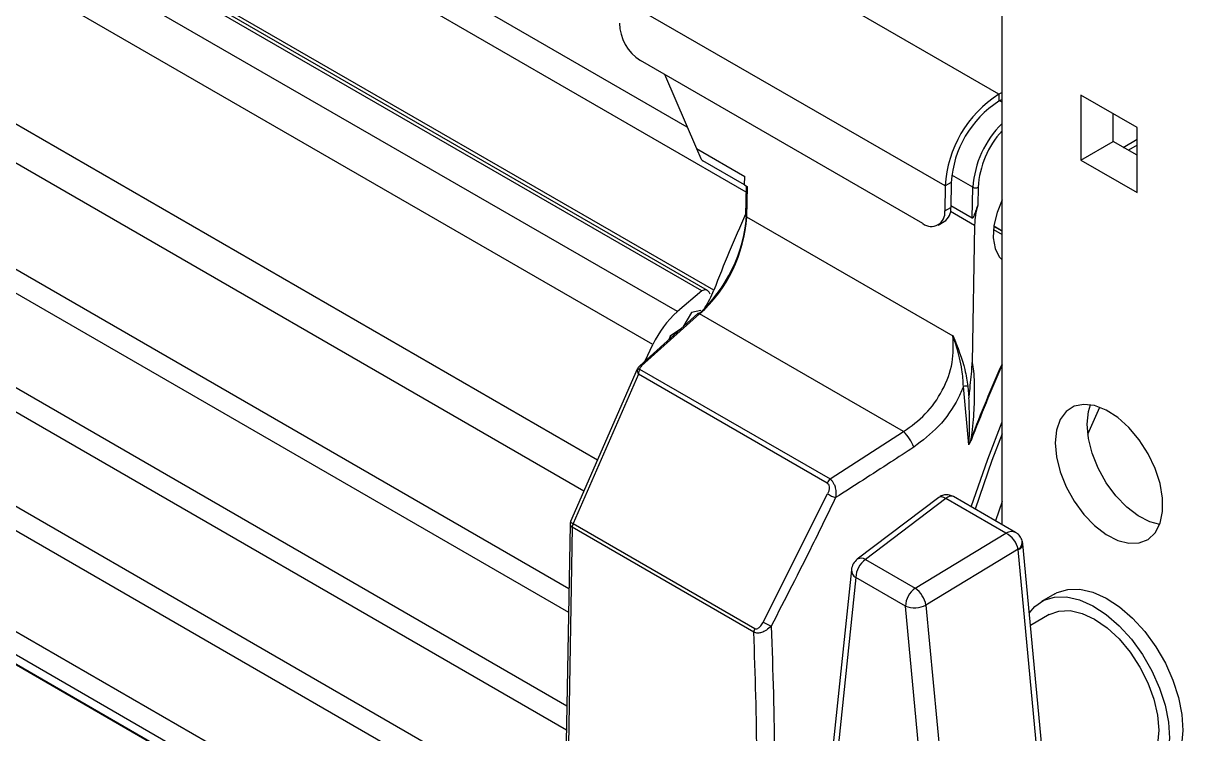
# Model space of a CAD drawing. Extents: x 7 to 135, y 3 to 97.
# Drawn here: x 91.245 to 96.034, y 9.412 to 12.347 of the extents above; entities that cross this region are included whole.
import ezdxf

# ---------------------------------------------------------------- set-up
doc = ezdxf.new("R2010")
doc.units = 0
doc.header["$MEASUREMENT"] = 0
doc.layers.add('OBJECT', color=7, linetype='CONTINUOUS')

msp = doc.modelspace()

# ---------------------------------------------------------------- linework, layer by layer
at = {"layer": 'OBJECT'}
for p, q in [((93.9875, 11.9185), (88.244, 15.2342)), ((95.2877, 10.2761), (95.2877, 15.1744)), ((94.2302, 11.65), (88.2164, 15.1217)), ((94.0478, 11.2415), (88.5319, 14.4258)), ((94.0717, 11.2432), (88.5368, 14.4384)), ((94.0972, 11.2442), (88.5418, 14.4513)), ((93.9472, 11.1561), (88.441, 14.3348)), ((93.8455, 11.0199), (88.3393, 14.1985)), ((93.5608, 10.4143), (87.4164, 13.9614)), ((93.617, 10.5429), (87.965, 13.8057)), ((93.4988, 10.0115), (88.0807, 13.1394)), ((88.0505, 13.0582), (93.4972, 9.9139)), ((95.2747, 12.0542), (93.9312, 12.8298)), ((93.4905, 9.5264), (88.0807, 12.6494)), ((88.0505, 12.5683), (93.4889, 9.4288)), ((95.0528, 11.6757), (93.7093, 12.4513)), ((94.9609, 11.5199), (93.7942, 12.1934)), ((93.4799, 9.0426), (88.0807, 12.1595)), ((93.8931, 12.1363), (94.026, 11.8295)), ((88.0505, 12.0784), (93.4812, 8.9433)), ((95.2747, 12.0542), (95.2746, 12.0248)), ((95.2877, 12.0323), (95.2746, 12.0248)), ((95.2877, 12.0617), (95.2747, 12.0542)), ((95.2877, 12.0206), (95.2775, 12.0264)), ((95.8456, 11.9161), (95.6136, 12.05)), ((95.6136, 12.05), (95.6136, 11.7822)), ((95.7466, 11.8589), (95.7466, 11.9732)), ((95.8456, 11.6483), (95.8456, 11.9161)), ((95.6136, 11.7822), (95.7466, 11.8589)), ((95.8456, 11.8017), (95.7466, 11.8589)), ((95.7887, 11.8346), (95.8456, 11.8684)), ((95.8456, 11.8437), (95.8098, 11.8224)), ((94.026, 11.8295), (94.2251, 11.7146)), ((94.0262, 11.8294), (94.0436, 11.7889)), ((94.2245, 11.6791), (94.0522, 11.7786)), ((95.6136, 11.7822), (95.8456, 11.6483)), ((94.2245, 11.6791), (94.2251, 11.7146)), ((95.0783, 11.6898), (95.0528, 11.6757)), ((95.0783, 11.6898), (95.0765, 11.586)), ((95.1675, 11.6697), (95.0804, 11.72)), ((93.4867, 8.5218), (88.0808, 11.6426)), ((94.2245, 11.6791), (94.2351, 11.673)), ((94.2306, 11.6756), (94.2285, 11.5538)), ((94.2351, 11.673), (94.2329, 11.5477)), ((95.0528, 11.6757), (95.051, 11.5719)), ((95.165, 11.5425), (95.1675, 11.6697)), ((95.1887, 11.6695), (95.1872, 11.5956)), ((95.165, 11.5425), (95.0766, 11.5935)), ((94.2329, 11.5477), (95.0852, 11.0557)), ((95.051, 11.5719), (95.0765, 11.586)), ((95.0752, 11.571), (95.1742, 11.5138)), ((93.5924, 8.3647), (88.1249, 11.521)), ((95.0233, 11.5136), (95.0487, 11.5277)), ((95.1742, 11.5138), (95.1645, 10.9464)), ((95.2877, 11.4888), (95.2538, 11.5084)), ((95.2877, 11.4888), (95.2538, 11.5083)), ((95.2523, 11.4952), (95.2877, 11.4748)), ((93.6585, 8.2886), (88.2463, 11.413)), ((88.2603, 11.4029), (93.6621, 8.2845)), ((94.0478, 11.2415), (93.9472, 11.1561)), ((94.044, 11.1609), (94.0051, 11.1519)), ((94.0315, 11.1476), (93.7919, 10.9326)), ((94.0386, 11.1466), (93.7991, 10.9316)), ((94.0051, 11.1519), (93.9687, 11.0913)), ((94.881, 10.6603), (94.0386, 11.1466)), ((93.9637, 11.0867), (93.9163, 11.0544)), ((93.814, 10.9525), (93.8455, 11.0199)), ((93.9163, 11.0544), (93.9117, 11.0401)), ((93.9214, 11.0488), (93.9156, 11.0521)), ((93.781, 10.918), (93.5059, 10.2887)), ((93.7858, 10.898), (93.5158, 10.2803)), ((94.5654, 10.4479), (93.7858, 10.898)), ((93.7908, 10.9187), (94.5773, 10.4647)), ((95.1503, 10.6064), (95.1283, 10.8468)), ((95.1469, 10.8472), (95.1513, 10.8004)), ((95.6425, 10.6496), (95.6915, 10.7609)), ((94.5773, 10.4647), (94.881, 10.6603)), ((95.1599, 10.6309), (95.1599, 10.6276)), ((95.1599, 10.6276), (95.1603, 10.6241)), ((94.3014, 9.8737), (94.5672, 10.4031)), ((95.0261, 10.3882), (94.6899, 10.133)), ((95.0561, 10.384), (94.7239, 10.1318)), ((95.304, 10.2408), (95.0561, 10.384)), ((95.3434, 10.2439), (95.0869, 10.392)), ((95.2877, 10.3718), (95.2612, 10.2913)), ((93.5034, 10.2772), (93.488, 9.3775)), ((93.5122, 10.265), (93.4968, 9.3651)), ((94.2624, 9.8318), (93.5122, 10.265)), ((93.5158, 10.2803), (94.2661, 9.8471)), ((94.9291, 10.0133), (95.304, 10.2408)), ((95.3545, 10.1745), (94.9737, 9.9434)), ((95.4459, 9.1967), (95.3547, 10.1732)), ((95.4558, 9.3172), (95.3737, 10.1971)), ((94.7239, 10.1318), (94.9291, 10.0133)), ((94.6656, 10.0897), (94.5779, 9.2514)), ((94.6835, 10.0577), (94.5958, 9.2194)), ((94.8888, 9.9392), (94.6835, 10.0577)), ((95.5065, 9.9902), (95.4513, 9.9583)), ((94.9765, 8.9997), (94.8888, 9.9392)), ((94.9737, 9.9434), (95.0614, 9.0039)), ((95.4825, 9.9042), (95.4052, 9.8595))]:
    msp.add_line(p, q, dxfattribs=at)
at = {"layer": 'OBJECT', "flags": 128}
for points in [[(95.2877, 11.6177), (95.2671, 11.566), (95.2543, 11.5117), (95.2516, 11.4611), (95.2591, 11.417), (95.2765, 11.3821), (95.2877, 11.3696)], [(94.0815, 11.2276), (94.0786, 11.2359), (94.0711, 11.2435), (94.0603, 11.2455), (94.0478, 11.2415)], [(93.7914, 10.9319), (93.7915, 10.9322), (93.7919, 10.9326)], [(93.7801, 10.9139), (93.7809, 10.9149), (93.781, 10.9149)], [(95.5069, 10.6141), (95.5121, 10.5558), (95.5275, 10.4942), (95.5523, 10.4322), (95.5854, 10.3727), (95.6253, 10.3185), (95.67, 10.2721), (95.7175, 10.2356), (95.7656, 10.2109), (95.812, 10.199), (95.8546, 10.2004), (95.8913, 10.2153), (95.9205, 10.2427), (95.9407, 10.2815), (95.951, 10.3299), (95.951, 10.3855), (95.9407, 10.4458), (95.9205, 10.5079), (95.8913, 10.569), (95.8546, 10.6262), (95.812, 10.6768), (95.7656, 10.7185), (95.7175, 10.7493), (95.67, 10.7677), (95.6253, 10.773), (95.5854, 10.7648), (95.5523, 10.7435), (95.5275, 10.7102), (95.5121, 10.6664), (95.5069, 10.6141)], [(95.6398, 10.6908), (95.645, 10.7431), (95.6533, 10.7712)], [(95.1609, 10.3492), (95.2285, 10.5465), (95.2877, 10.7012)], [(95.9389, 10.2765), (95.8986, 10.2876), (95.8505, 10.3124), (95.803, 10.3488), (95.7582, 10.3952), (95.7183, 10.4494), (95.6852, 10.5089), (95.6604, 10.5709), (95.645, 10.6325), (95.6398, 10.6908)], [(95.2877, 10.6515), (95.2457, 10.5404), (95.1771, 10.3399)], [(95.4004, 9.9103), (95.4235, 9.9376), (95.4608, 9.9634), (95.5049, 9.9769), (95.5543, 9.9776), (95.6074, 9.9655), (95.6625, 9.941), (95.7178, 9.9048), (95.7716, 9.8582), (95.8221, 9.8027), (95.8678, 9.74), (95.9071, 9.6721), (95.9388, 9.6012), (95.9618, 9.5297), (95.9755, 9.4597), (95.9793, 9.3936), (95.9732, 9.3335), (95.9574, 9.2812), (95.9323, 9.2386), (95.8988, 9.2069), (95.8579, 9.1872), (95.811, 9.1801), (95.7596, 9.1858), (95.7448, 9.1896)], [(95.5065, 9.9902), (95.516, 9.9952), (95.5601, 10.0087), (95.6094, 10.0094), (95.6625, 9.9973), (95.7176, 9.9728), (95.773, 9.9367), (95.8268, 9.8901), (95.8773, 9.8345), (95.923, 9.7718), (95.9623, 9.7039), (95.9939, 9.6331), (96.017, 9.5615), (96.0306, 9.4916), (96.0345, 9.4255), (96.0284, 9.3653), (96.0125, 9.3131), (95.9875, 9.2704), (95.954, 9.2387), (95.9439, 9.2324)], [(95.4825, 9.9042), (95.5227, 9.9191), (95.5686, 9.9209), (95.6183, 9.9096), (95.67, 9.8857), (95.7218, 9.8499), (95.7715, 9.8038), (95.8173, 9.749), (95.8575, 9.6877), (95.8905, 9.6223), (95.915, 9.5552), (95.9301, 9.4891), (95.9352, 9.4264), (95.9301, 9.3696), (95.915, 9.3208), (95.8905, 9.2821), (95.8575, 9.2547), (95.8575, 9.2547)]]:
    msp.add_lwpolyline(points, dxfattribs=at)
at = {"layer": 'OBJECT'}
for centre, radius, start, end in [((93.8963, 12.3522), 0.1889, 181.4387, 237.2486), ((95.5342, 11.6478), 0.4822, 122.569, 176.689), ((95.5043, 11.6651), 0.4268, 122.569, 176.689), ((95.5785, 11.6417), 0.412, 134.9062, 176.0929), ((95.5694, 11.6457), 0.3814, 137.6052, 176.4224), ((95.1783, 11.6906), 0.0235, 242.4453, 296.0408), ((95.4923, 11.5052), 0.3181, 163.4978, 178.4477), ((93.6199, 11.5991), 0.6143, 311.9906, 356.3227), ((93.6435, 11.5856), 0.5907, 311.9906, 356.3227), ((99.7887, 9.0497), 6.0999, 155.71325, 158.91385), ((94.2358, 11.5544), 0.00732, 184.5687, 246.6528), ((94.9956, 11.5639), 0.056, 231.7443, 8.2468), ((95.015, 11.5795), 0.0618, 303.0061, 6.0232), ((93.6988, 11.3985), 0.4272, 327.8875, 338.8308), ((94.2143, 10.8505), 0.4059, 131.1642, 155.3411), ((94.0343, 11.1416), 0.00662, 48.8903, 115.3195), ((93.7947, 10.9266), 0.00662, 48.8903, 115.3195), ((100.5293, 8.5898), 5.7442, 155.85385, 159.18715), ((100.5166, 8.5957), 5.7275, 155.9148, 159.2581), ((93.791, 10.9036), 0.0151, 90.5025, 131.4595), ((95.1381, 10.8213), 0.0274, 71.2536, 110.8674), ((94.7526, 10.5285), 0.184, 21.6254, 45.7407), ((100.3916, 8.644), 5.5951, 159.2364, 159.3223), ((94.6107, 10.4283), 0.0494, 132.5983, 156.6367), ((94.6456, 10.5258), 0.1455, 237.4116, 251.8567), ((93.5334, 10.2767), 0.03, 156.3877, 179.0203), ((93.518, 10.2784), 0.0146, 184.5687, 246.6528), ((93.5219, 10.2975), 0.0182, 208.5979, 250.4261), ((93.5529, 10.2634), 0.0407, 155.5344, 177.8088), ((95.3384, 10.2037), 0.0333, 298.816, 9.8945), ((95.3471, 10.1987), 0.0266, 286.6499, 356.4983), ((94.7277, 10.0832), 0.0625, 127.2002, 174.0272), ((94.7805, 10.0529), 0.0971, 125.6892, 177.1989), ((94.706, 10.1047), 0.0325, 56.559, 119.502), ((94.7019, 10.089), 0.0363, 178.9139, 239.6856), ((94.9858, 9.9345), 0.0971, 125.6892, 177.1989), ((94.8625, 9.9217), 0.1133, 11.0456, 53.9875), ((94.9263, 10.0404), 0.1079, 249.6361, 296.0395), ((94.3762, 9.9803), 0.1302, 234.9215, 251.1623), ((94.3032, 9.8303), 0.0407, 155.5344, 177.8088)]:
    msp.add_arc(centre, radius, start, end, dxfattribs=at)
for centre, major_axis, ratio, start_param, end_param in [((94.0524, 11.791), (-0.0072, 0.0131), 0.590354, 1.408224, 2.368156), ((93.8097, 10.9255), (0.0179, 0.0122), 0.526342, 1.8188, 2.683046), ((93.8125, 10.9153), (0.0324, 0.0019), 0.533376, 2.877332, 3.117342), ((93.8034, 10.8944), (-0.0214, 0.0248), 0.372378, 0.416948, 1.123498), ((93.8034, 10.8944), (-0.0008, 0.0335), 0.526112, 0.744406, 1.450957), ((95.0599, 10.3354), (0.0254, 0.0574), 0.506157, 6.228841, 7.101425), ((95.0599, 10.3354), (-0.0325, 0.0537), 0.485137, 5.47967, 6.33384), ((95.3079, 10.1922), (0.0384, 0.0497), 0.6374, 0.087579, 0.958572), ((95.3079, 10.1922), (-0.0386, 0.0495), 0.561473, 3.966083, 5.418022), ((95.349, 10.1704), (0.00344, 0.00667), 0.68298, 5.465482, 5.671606)]:
    msp.add_ellipse(centre, major_axis=major_axis, ratio=ratio, start_param=start_param, end_param=end_param, dxfattribs=at)
for points, knots in [([(95.1872, 11.5956), (95.1844, 11.5867), (95.1803, 11.5741), (95.1751, 11.5605), (95.1723, 11.5536), (95.1703, 11.5492), (95.169, 11.5463), (95.1679, 11.5445), (95.1671, 11.5433), (95.1663, 11.5426), (95.1657, 11.5423), (95.1653, 11.5423), (95.1651, 11.5424), (95.165, 11.5425)], [0, 0, 0, 0, 0.434627, 0.617752, 0.742518, 0.826811, 0.883654, 0.922133, 0.948432, 0.975445, 0.986317, 0.99524, 1, 1, 1, 1]), ([(94.881, 10.6603), (94.9122, 10.6829), (94.9756, 10.729), (95.0463, 10.8302), (95.0887, 10.9447), (95.0863, 11.0191), (95.0852, 11.0557)], [0, 0, 0, 0, 0.2437889, 0.4949006, 0.751327, 1, 1, 1, 1]), ([(95.0852, 11.0557), (95.0853, 11.0555), (95.1041, 11.0094), (95.1324, 10.9383), (95.1432, 10.8702), (95.1469, 10.8472)], [0, 0, 0, 0, 0.003346, 0.662845, 1, 1, 1, 1]), ([(95.1283, 10.8468), (95.1269, 10.8696), (95.1246, 10.9084), (95.1096, 10.9787), (95.0957, 11.0254), (95.0853, 11.0555), (95.0852, 11.0557)], [0, 0, 0, 0, 0.330348, 0.563666, 0.996531, 1, 1, 1, 1]), ([(93.7914, 10.9319), (93.7884, 10.929), (93.783, 10.9236), (93.7816, 10.9177), (93.781, 10.9149)], [0, 0, 0, 0, 0.532255, 1, 1, 1, 1]), ([(95.1513, 10.8004), (95.1514, 10.8009), (95.1523, 10.81), (95.1565, 10.8504), (95.1623, 10.8977), (95.1642, 10.9383), (95.1645, 10.9464)], [0, 0, 0, 0, 0.008584, 0.189393, 0.837829, 1, 1, 1, 1]), ([(95.1645, 10.9464), (95.1664, 10.9343), (95.1729, 10.8921), (95.1741, 10.8127), (95.1703, 10.7271), (95.1649, 10.6681), (95.1607, 10.6393), (95.1586, 10.6272), (95.1573, 10.6213), (95.1569, 10.6197)], [0, 0, 0, 0, 0.123872, 0.430742, 0.737897, 0.896859, 0.950931, 0.986206, 1, 1, 1, 1]), ([(95.1283, 10.8468), (95.1212, 10.8305), (95.0957, 10.7717), (95.0307, 10.6781), (94.9589, 10.6233), (94.9237, 10.5963)], [0, 0, 0, 0, 0.164053, 0.589161, 1, 1, 1, 1]), ([(95.1503, 10.6064), (95.1504, 10.6076), (95.1509, 10.6108), (95.1515, 10.6167), (95.1522, 10.6254), (95.1528, 10.6384), (95.1537, 10.6669), (95.1538, 10.7219), (95.1523, 10.7701), (95.1513, 10.8004)], [0, 0, 0, 0, 0.0180916, 0.0462875, 0.0877031, 0.148913, 0.2433934, 0.5227367, 1, 1, 1, 1]), ([(94.9237, 10.5963), (94.8915, 10.5754), (94.7841, 10.5054), (94.676, 10.4361), (94.6003, 10.3875)], [0, 0, 0, 0, 0.299277, 1, 1, 1, 1]), ([(95.1569, 10.6197), (95.1553, 10.6158), (95.1535, 10.6113), (95.1508, 10.6071), (95.1503, 10.6065), (95.1503, 10.6064)], [0, 0, 0, 0, 0.856884, 0.971724, 1, 1, 1, 1]), ([(95.1599, 10.6309), (95.1599, 10.6302), (95.1599, 10.628), (95.1601, 10.6257), (95.1603, 10.6241)], [0, 0, 0, 0, 0.319945, 1, 1, 1, 1]), ([(94.5654, 10.4479), (94.5658, 10.4476), (94.5679, 10.4464), (94.5709, 10.4429), (94.5735, 10.4364), (94.5743, 10.4267), (94.5723, 10.4149), (94.5689, 10.407), (94.5672, 10.4031)], [0, 0, 0, 0, 0.03751, 0.176038, 0.303573, 0.484244, 0.750671, 1, 1, 1, 1]), ([(94.5773, 10.4647), (94.5781, 10.4641), (94.5803, 10.4624), (94.5839, 10.4588), (94.5876, 10.4542), (94.5909, 10.4491), (94.594, 10.4432), (94.5968, 10.4362), (94.5994, 10.4274), (94.6012, 10.4172), (94.6019, 10.4066), (94.6016, 10.3966), (94.6007, 10.3905), (94.6003, 10.3875)], [0, 0, 0, 0, 0.0422023, 0.1203838, 0.2000495, 0.2701952, 0.3413552, 0.4339712, 0.528624, 0.6526189, 0.7804072, 0.8892501, 1, 1, 1, 1]), ([(95.0868, 10.3917), (95.0815, 10.3943), (95.0702, 10.3997), (95.0508, 10.3996), (95.0353, 10.395), (95.0283, 10.3892), (95.0262, 10.3876)], [0, 0, 0, 0, 0.269404, 0.577531, 0.877312, 1, 1, 1, 1]), ([(94.6003, 10.3875), (94.5684, 10.3218), (94.4817, 10.1436), (94.3913, 9.968), (94.3342, 9.857)], [0, 0, 0, 0, 0.3684592, 1, 1, 1, 1]), ([(95.3713, 10.2093), (95.3684, 10.2159), (95.3631, 10.2279), (95.3521, 10.239), (95.3449, 10.2425), (95.343, 10.2435)], [0, 0, 0, 0, 0.476313, 0.856218, 1, 1, 1, 1]), ([(95.3737, 10.1971), (95.3736, 10.1981), (95.3731, 10.2022), (95.3721, 10.2062), (95.3713, 10.2093)], [0, 0, 0, 0, 0.238069, 1, 1, 1, 1]), ([(94.2661, 9.8471), (94.2675, 9.8465), (94.2703, 9.8454), (94.2759, 9.846), (94.2835, 9.8498), (94.2929, 9.8591), (94.2984, 9.8685), (94.3014, 9.8737)], [0, 0, 0, 0, 0.105248, 0.21011, 0.376734, 0.652861, 1, 1, 1, 1]), ([(94.3342, 9.857), (94.3278, 9.8509), (94.3159, 9.8393), (94.2964, 9.8299), (94.2816, 9.8274), (94.2707, 9.8282), (94.2652, 9.8306), (94.2624, 9.8318)], [0, 0, 0, 0, 0.3041137, 0.5686019, 0.7479997, 0.8711272, 1, 1, 1, 1]), ([(94.2736, 9.1537), (94.2741, 9.2049), (94.2763, 9.4277), (94.2685, 9.656), (94.2624, 9.8318)], [0, 0, 0, 0, 0.22992, 1, 1, 1, 1]), ([(94.3342, 9.857), (94.3409, 9.671), (94.3487, 9.4536), (94.3468, 9.2416), (94.3465, 9.211)], [0, 0, 0, 0, 0.855873, 1, 1, 1, 1])]:
    msp.add_open_spline(points, degree=3, knots=knots, dxfattribs=at)

doc.saveas('drawing.dxf')
